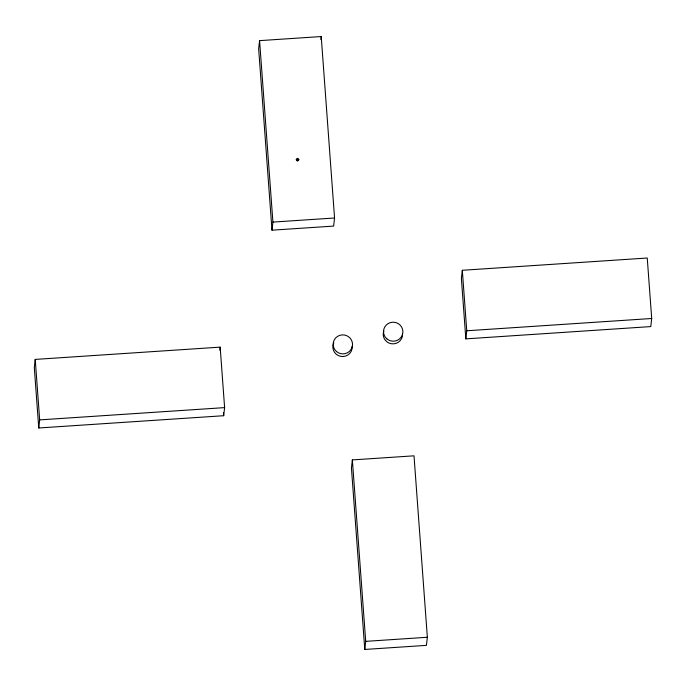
<?xml version="1.0" encoding="UTF-8"?>
<svg xmlns="http://www.w3.org/2000/svg" width="686" height="686" viewBox="0 0 686 686"><rect width="100%" height="100%" fill="white"/><g stroke="black" fill="none" stroke-linecap="round" stroke-linejoin="round"><path stroke-width="1.03" d="M35.226 359.413L34.3 367.507L38.75 427.987L223.687 415.716L224.614 407.621L220.163 347.133L35.226 359.413L39.668 419.892L38.75 427.987M219.82 350.169L220.163 347.133M259.574 40.637L258.648 48.732L271.99 230.179L333.645 226.088L334.562 217.994L321.22 36.547L259.574 40.637L272.917 222.084L271.99 230.179M320.877 39.582L321.22 36.547M352.355 459.912L351.438 468.006L364.781 649.453L426.426 645.363L427.352 637.268L414.01 455.821L352.355 459.912L365.707 641.359L364.781 649.453M462.313 270.284L461.386 278.379L465.837 338.867L650.774 326.587L651.7 318.493L647.25 258.013L462.313 270.284L466.754 330.772L465.837 338.867M296.326 159.692L298.796 159.529M272.917 222.084L334.562 217.994M466.754 330.772L651.7 318.493M39.668 419.892L224.614 407.621M365.707 641.359L427.352 637.268M297.475 158.397L297.647 160.816M223.456 412.526L223.687 415.716M402.545 333.73A9.69 9.493 6.5 0 1 391.483 343.763A9.69 9.493 6.5 0 1 383.843 330.952M352.201 346.404A9.69 9.493 6.5 0 1 340.71 356.368A9.69 9.493 6.5 0 1 333.825 342.863M386.861 338.858A9.69 9.493 6.5 0 0 402.708 333.542A9.69 9.493 6.5 0 0 390.025 322.72A9.69 9.493 6.5 0 0 386.861 338.858M336.509 351.532A9.69 9.493 6.5 0 0 352.355 346.207A9.69 9.493 6.5 0 0 339.673 335.385A9.69 9.493 6.5 0 0 336.509 351.532M296.746 160.567A1.235 1.209 6.5 0 0 298.77 159.881A1.235 1.209 6.5 0 0 297.149 158.5A1.235 1.209 6.5 0 0 296.746 160.567"/></g></svg>
